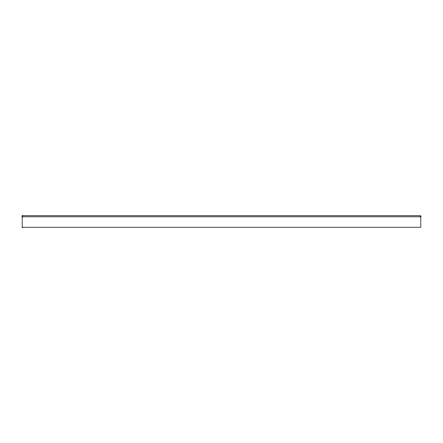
<?xml version="1.0" encoding="UTF-8"?>
<svg xmlns="http://www.w3.org/2000/svg" width="443" height="443" viewBox="0 0 443 443"><rect width="100%" height="100%" fill="white"/><g stroke="black" fill="none" stroke-linecap="round" stroke-linejoin="round"><path stroke-width="0.66" d="M22.15 215.791L420.85 215.791L420.85 227.209L22.15 227.209M22.15 216.826L420.85 216.826M22.15 215.791L22.15 227.209"/></g></svg>
